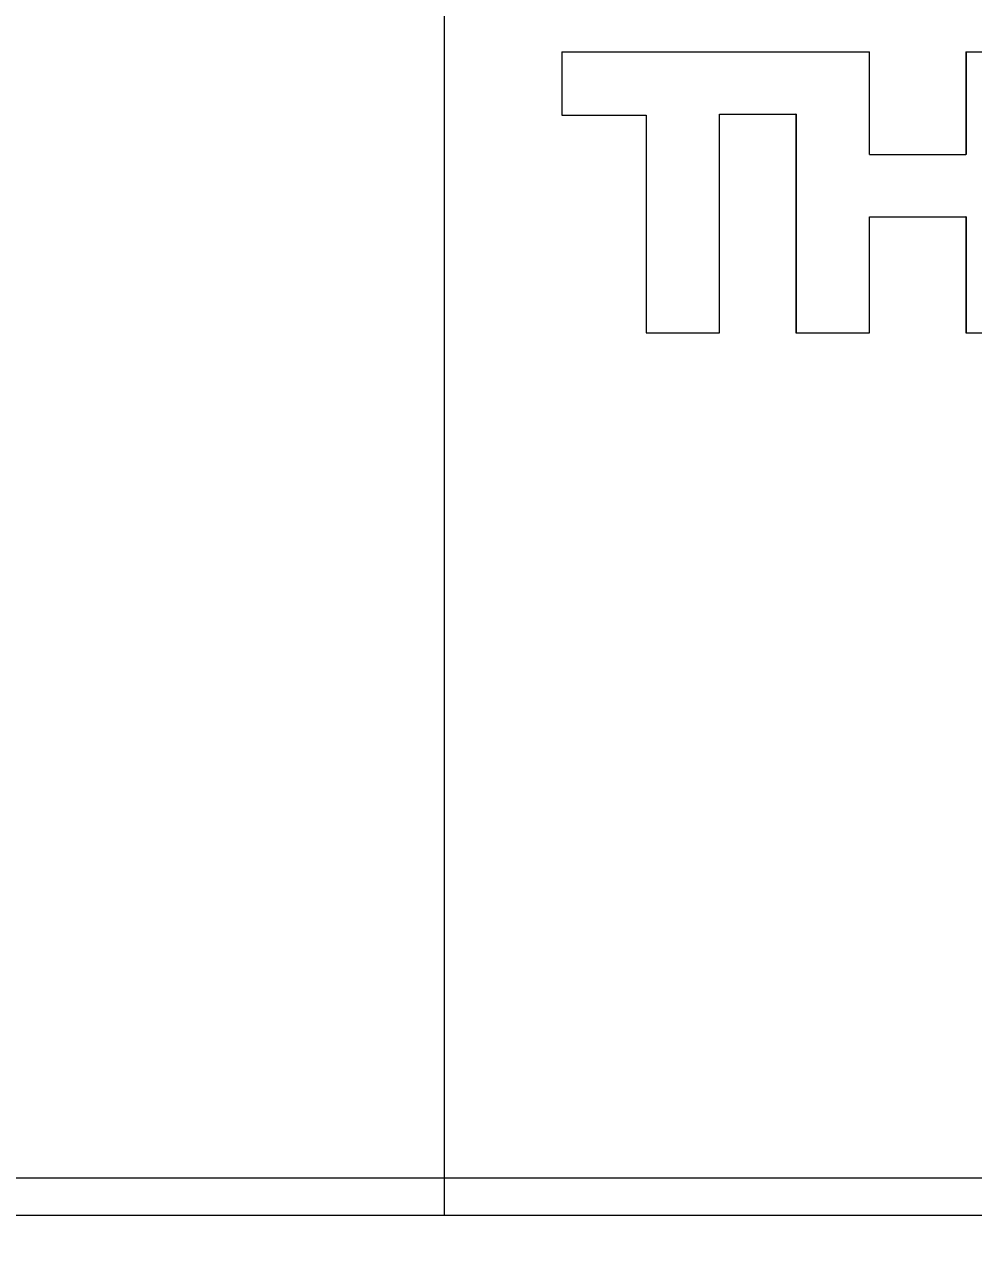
# Model space of a CAD drawing. Header units: millimetres. Extents: x 2 to 278, y 1 to 215.
# Drawn here: x 125.91 to 135.53, y 58.08 to 70.64 of the extents above; entities that cross this region are included whole.
import ezdxf

# ---------------------------------------------------------------- set-up
doc = ezdxf.new("R2010")
doc.units = ezdxf.units.MM
doc.styles.add('SLDTEXTSTYLE0', font='TXT', dxfattribs={"width": 0.75})
doc.dimstyles.new('SLDDIMSTYLE1', dxfattribs={"dimtxt": 2.116667, "dimasz": 3.175, "dimexe": 0, "dimexo": 0.0625, "dimgap": 0.529167, "dimtad": 0, "dimtih": 1, "dimtoh": 1, "dimdec": 1, "dimlfac": 0.666667, "dimrnd": 1e-09, "dimzin": 12, "dimdsep": 46, "dimtxsty": 'SLDTEXTSTYLE0', "dimsah": 1, "dimcen": 0.09, "dimadec": 0, "dimazin": 3, "dimtfac": 1, "dimtdec": 1, "dimtofl": 0, "dimtmove": 0, "dimatfit": 3, "dimfxl": 1, "dimfrac": 2, "dimtolj": 1, "dimtzin": 12, "dimarcsym": 0})

# ---------------------------------------------------------------- blocks, each defined once
blk = doc.blocks.new('_D_1')
at = {"color": 7, "linetype": 'Continuous', "lineweight": 0}
for p, q in [((123.837, 57.669), (123.837, 46.78)), ((176.248, 57.669), (176.248, 46.78)), ((123.837, 48.558), (142.671, 48.558)), ((145.627, 48.558), (145.198, 48.558)), ((145.198, 48.558), (145.198, 45.195)), ((154.458, 48.558), (154.887, 48.558)), ((154.887, 48.558), (154.887, 45.195)), ((176.248, 48.558), (157.414, 48.558)), ((145.198, 45.195), (145.627, 45.195)), ((154.887, 45.195), (154.458, 45.195))]:
    blk.add_line(p, q, dxfattribs=at)
for points in [[(123.837, 48.558), (127.012, 48.05), (127.012, 49.066)], [(176.248, 48.558), (173.073, 49.066), (173.073, 48.05)]]:
    blk.add_solid(points, dxfattribs=at)
at = {"color": 7, "linetype": 'Continuous', "lineweight": 0, "char_height": 2.1167, "attachment_point": 1, "style": 'SLDTEXTSTYLE0'}
for s, insert in [('34.9mm', (144.661, 51.716)), ('1.38in', (146.164, 47.924))]:
    blk.add_mtext(s, dxfattribs=dict(at, insert=insert))
blk = doc.blocks.new('_D_2')
at = {"color": 7, "linetype": 'Continuous', "lineweight": 0}
for p, q in [((188.459, 58.622), (188.459, 37.056)), ((123.837, 57.669), (123.837, 37.056)), ((123.837, 38.834), (148.777, 38.834)), ((151.733, 38.834), (151.304, 38.834)), ((151.304, 38.834), (151.304, 35.471)), ((160.563, 38.834), (160.992, 38.834)), ((160.992, 38.834), (160.992, 35.471)), ((188.459, 38.834), (163.519, 38.834)), ((151.304, 35.471), (151.733, 35.471)), ((160.992, 35.471), (160.563, 35.471))]:
    blk.add_line(p, q, dxfattribs=at)
for points in [[(123.837, 38.834), (127.012, 38.326), (127.012, 39.342)], [(188.459, 38.834), (185.284, 39.342), (185.284, 38.326)]]:
    blk.add_solid(points, dxfattribs=at)
at = {"color": 7, "linetype": 'Continuous', "lineweight": 0, "char_height": 2.1167, "attachment_point": 1, "style": 'SLDTEXTSTYLE0'}
for s, insert in [('43.1mm', (150.766, 41.992)), ('1.70in', (152.269, 38.2))]:
    blk.add_mtext(s, dxfattribs=dict(at, insert=insert))

msp = doc.modelspace()

# ---------------------------------------------------------------- linework, layer by layer
at = {"color": 7, "linetype": 'Continuous', "lineweight": 0}
for p, q in [((130.162, 74.941), (130.162, 58.939)), ((131.356, 70.365), (134.476, 70.365)), ((131.356, 70.365), (131.356, 69.725)), ((131.356, 70.365), (131.356, 69.725)), ((134.476, 69.324), (134.476, 70.365)), ((135.455, 70.365), (136.197, 70.365)), ((135.455, 70.365), (135.455, 69.324)), ((135.457, 70.365), (135.457, 69.324)), ((131.356, 69.725), (132.211, 69.725)), ((132.211, 69.725), (132.211, 67.516)), ((132.212, 69.725), (132.211, 69.725)), ((132.212, 69.725), (132.212, 67.516)), ((132.957, 67.516), (132.957, 69.733)), ((132.957, 69.733), (133.731, 69.733)), ((133.731, 69.733), (133.731, 67.516)), ((133.732, 69.733), (133.731, 69.733)), ((133.732, 69.733), (133.732, 67.516)), ((134.476, 69.324), (135.455, 69.324)), ((135.457, 69.324), (135.455, 69.324)), ((134.476, 67.516), (134.476, 68.692)), ((134.476, 68.692), (135.455, 68.692)), ((135.455, 68.692), (135.455, 67.516)), ((135.457, 68.692), (135.455, 68.692)), ((135.457, 68.692), (135.457, 67.516)), ((132.211, 67.516), (132.957, 67.516)), ((133.731, 67.516), (134.476, 67.516)), ((135.455, 67.516), (136.197, 67.516)), ((123.837, 58.939), (130.162, 58.939)), ((130.162, 58.939), (151.014, 58.939)), ((130.162, 58.939), (130.162, 58.558)), ((130.162, 58.558), (124.218, 58.558)), ((151.181, 58.558), (130.162, 58.558))]:
    msp.add_line(p, q, dxfattribs=at)

# ---------------------------------------------------------------- dimensions: what is measured, and where the dimension line sits
for base, p2, picture, middle in [((188.459, 38.834), (188.459, 59.892), '_D_2', (156.148, 38.834)), ((176.248, 48.558), (176.248, 58.939), '_D_1', (150.043, 48.558))]:
    dim = msp.add_linear_dim(base=base, p1=(123.837, 58.939), p2=p2, dimstyle='SLDDIMSTYLE1', dxfattribs=at)
    dim.commit()
    dim.dimension.update_dxf_attribs({"geometry": picture, "text_midpoint": middle, "dimtype": 160})

doc.saveas('drawing.dxf')
